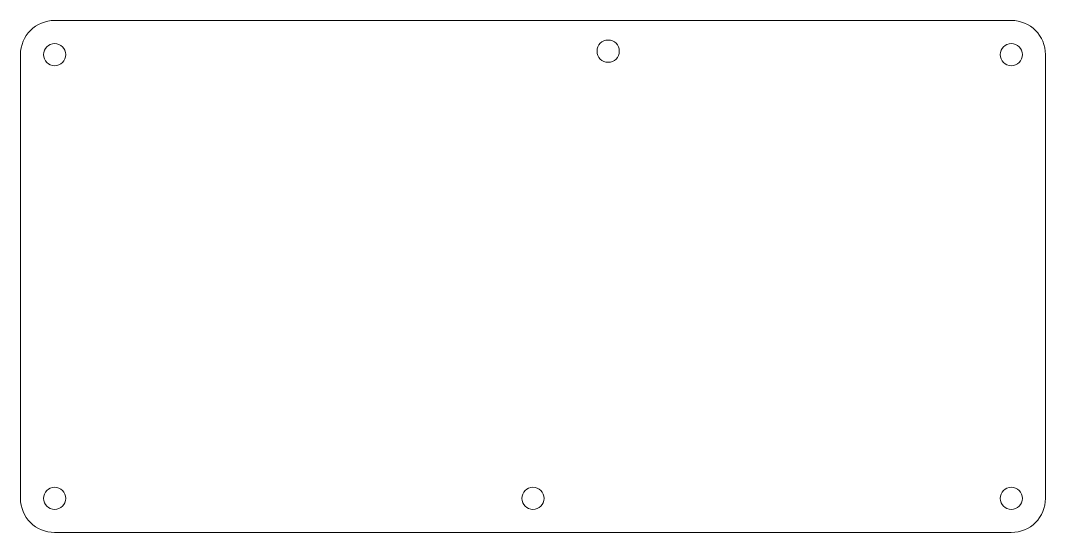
# Model space of a CAD drawing. Header units: millimetres. Extents: x -45 to 255, y 74 to 224.
import ezdxf

# ---------------------------------------------------------------- set-up
doc = ezdxf.new("R2010")
doc.units = ezdxf.units.MM
doc.header["$MEASUREMENT"] = 0
doc.layers.get('0').update_dxf_attribs({"lineweight": 0})

msp = doc.modelspace()

# ---------------------------------------------------------------- linework, layer by layer
at = {"color": 18, "lineweight": 9, "true_color": 0x000000}
for centre in [(-34.7, 213.7), (127.3, 214.71), (245.3, 213.7), (-34.7, 83.7), (105.3, 83.7), (245.3, 83.7)]:
    msp.add_circle(centre, 3.25, dxfattribs=at)
msp.add_open_spline([(-34.7, 223.7), (-34.7, 223.7), (245.3, 223.7), (245.3, 223.7), (250.83, 223.7), (255.3, 219.22), (255.3, 213.7), (255.3, 213.7), (255.3, 83.7), (255.3, 83.7), (255.3, 78.17), (250.83, 73.7), (245.3, 73.7), (245.3, 73.7), (-34.7, 73.7), (-34.7, 73.7), (-40.22, 73.7), (-44.7, 78.17), (-44.7, 83.7), (-44.7, 83.7), (-44.7, 213.7), (-44.7, 213.7), (-44.7, 219.22), (-40.22, 223.7), (-34.7, 223.7)], degree=3, knots=[0, 0, 0, 0, 1, 1, 1, 2, 2, 2, 3, 3, 3, 4, 4, 4, 5, 5, 5, 6, 6, 6, 7, 7, 7, 8, 8, 8, 8], dxfattribs=at)

doc.saveas('drawing.dxf')
